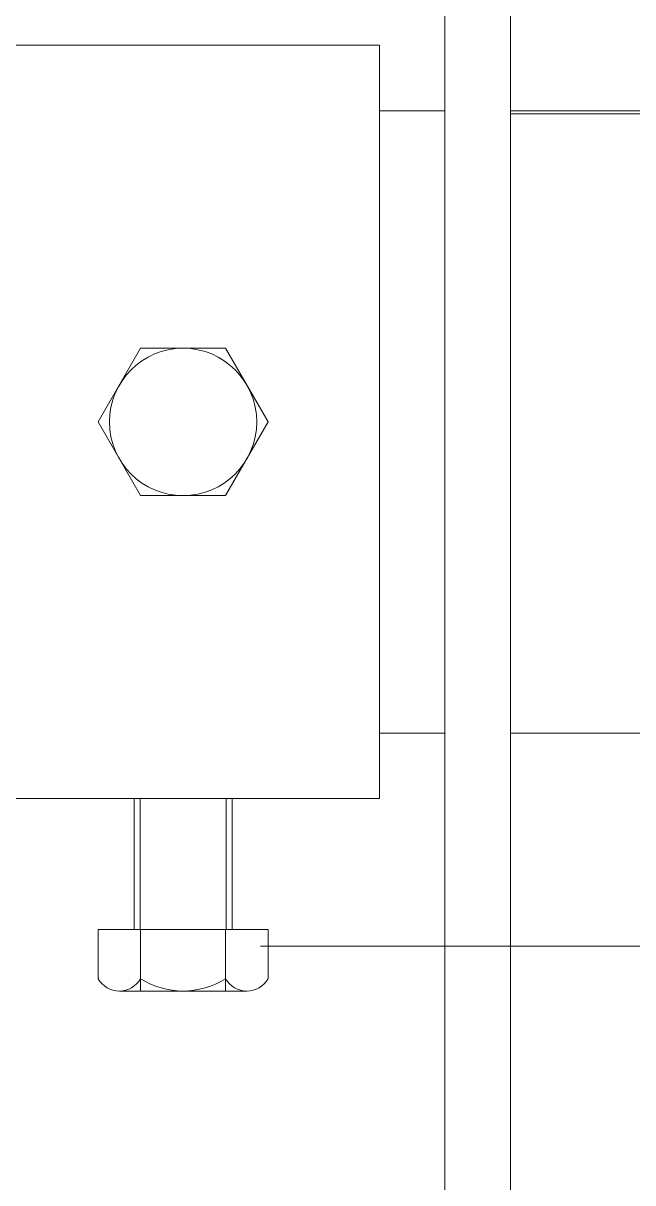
# Model space of a CAD drawing. Extents: x 104.2 to 172.2, y 134.1 to 160.6.
# Drawn here: x 146.508 to 148.836, y 141.148 to 145.573 of the extents above; entities that cross this region are included whole.
import ezdxf

# ---------------------------------------------------------------- set-up
doc = ezdxf.new("R2010")
doc.units = 0
doc.header["$LTSCALE"] = 0.5
doc.header["$MEASUREMENT"] = 0
doc.layers.add('AM_5', color=3, linetype='CONTINUOUS', lineweight=15)

msp = doc.modelspace()

# ---------------------------------------------------------------- linework, layer by layer
at = {"layer": 'AM_5', "color": 0, "ltscale": 0.75}
for p, q in [((146.36848, 145.48914), (147.86848, 145.48914)), ((147.86848, 145.48914), (147.86848, 142.61414)), ((147.86848, 145.23914), (148.11848, 145.23914)), ((148.36848, 145.23914), (148.86848, 145.23914)), ((147.86848, 142.86414), (148.11848, 142.86414)), ((148.36848, 142.86414), (148.86848, 142.86414)), ((146.36848, 142.61414), (147.86848, 142.61414)), ((146.93098, 142.61414), (146.93098, 142.11414)), ((146.95442, 142.61414), (146.95442, 142.11414)), ((147.28254, 142.61414), (147.28254, 142.11414)), ((147.30598, 142.61414), (147.30598, 142.11414)), ((147.44324, 142.11414), (146.79372, 142.11414)), ((146.79372, 141.92664), (146.79372, 142.11414)), ((146.9561, 141.87977), (146.9561, 142.11414)), ((147.28086, 141.87977), (147.28086, 142.11414)), ((147.44324, 141.92664), (147.44324, 142.11414)), ((147.41468, 142.05164), (149.05302, 142.05164)), ((147.36205, 141.87977), (146.87491, 141.87977))]:
    msp.add_line(p, q, dxfattribs=at)
for points in [[(148.36848, 145.22666), (148.86848, 145.22666), (148.86848, 148.21882), (148.36848, 148.21882)], [(148.36848, 141.06489), (148.11848, 141.06489), (148.11848, 147.06489), (148.36848, 147.06489)], [(146.9561, 144.33289), (146.79372, 144.05164), (146.9561, 143.77039), (147.28086, 143.77039), (147.44324, 144.05164), (147.28086, 144.33289)]]:
    msp.add_lwpolyline(points, close=True, dxfattribs=at)
msp.add_circle((147.11848, 144.05164), 0.28125, dxfattribs=at)
for centre, radius, start, end in [((146.87491, 141.97352), 0.09375, 210, 330), ((147.11848, 142.18446), 0.30469, 237.79577, 302.20423), ((147.36205, 141.97352), 0.09375, 210, 330)]:
    msp.add_arc(centre, radius, start, end, dxfattribs=at)

doc.saveas('drawing.dxf')
